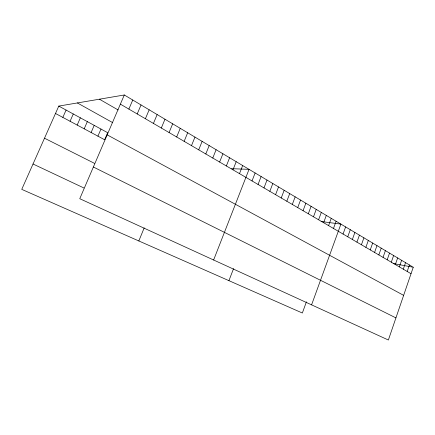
<?xml version="1.0" encoding="UTF-8"?>
<svg xmlns="http://www.w3.org/2000/svg" width="435" height="435" viewBox="0 0 435 435"><rect width="100%" height="100%" fill="white"/><g stroke="black" fill="none" stroke-linecap="round" stroke-linejoin="round"><path stroke-width="0.65" d="M413.25 267.237L388.368 340.018L79.763 198.708L124.307 94.982L413.25 267.237L393.158 263.523M403.294 269.189L405.545 262.642M407.193 271.462L409.422 264.953M399.346 266.883L401.619 260.304M391.304 262.191L393.615 255.53M395.35 264.556L397.644 257.933M387.199 259.798L389.537 253.099M378.836 254.921L381.218 248.14M383.045 257.379L385.405 250.636M374.573 252.43L376.976 245.612M365.868 247.357L368.32 240.452M370.25 249.913L372.675 243.045M361.431 244.764L363.905 237.82M352.366 239.478L354.895 232.448M356.928 242.137L359.43 235.15M347.744 236.781L350.295 229.702M343.052 234.046L345.629 226.923M306.43 301.814L302.347 313.015L21.75 189.361L58.779 106.091L124.307 94.982M333.476 228.457L336.108 221.246M311.585 304.853L340.904 224.107L321.101 221.513M328.588 225.607L331.242 218.348M323.629 222.709L326.31 215.407M318.594 219.778L321.307 212.427M308.312 213.775L311.085 206.331M313.494 216.799L316.234 209.398M303.054 210.709L305.859 203.216M297.725 207.598L300.552 200.051M292.309 204.439L295.169 196.843M286.817 201.236L289.71 193.586M275.572 194.679L278.53 186.925M281.238 197.979L284.164 190.28M269.825 191.324L272.816 183.516M263.985 187.915L267.008 180.057M228.924 280.662L233.562 268.629M258.053 184.456L261.114 176.539M252.028 180.938L255.127 172.972M213.623 260L249.043 169.345L231.589 168.682M239.495 173.63L242.67 165.545M232.981 169.829L236.194 161.684M226.358 165.963L229.609 157.764M219.621 162.037L222.916 153.767M212.769 158.035L216.108 149.711M205.798 153.974L209.181 145.578M198.708 149.836L202.134 141.38M191.492 145.627L194.962 137.107M138.825 240.957L144.197 227.88M184.146 141.342L187.664 132.757M176.675 136.981L180.237 128.33M169.068 132.544L172.679 123.823M161.32 128.02L164.985 119.233M153.43 123.42L157.144 114.563M145.399 118.733L149.161 109.805M137.21 113.959L141.032 104.955M128.874 109.093L132.746 100.017M97.924 136.155L100.991 129.059M91.116 132.517L94.21 125.372M84.2 128.82L87.337 121.631M77.185 125.068L80.355 117.831M70.068 121.262L73.27 113.981M62.836 117.401L66.082 110.066M33.027 164L83.911 187.985M93.378 167.007L395.932 317.898M44.5 138.205L94.493 163.359M55.495 113.475L104.634 139.744L107.668 132.691L58.779 106.091M107.184 134.855L403.637 295.354M77.376 102.943L112.774 122.692M99.425 99.202L118.135 109.968M120.375 104.139L411.037 273.707"/></g></svg>
